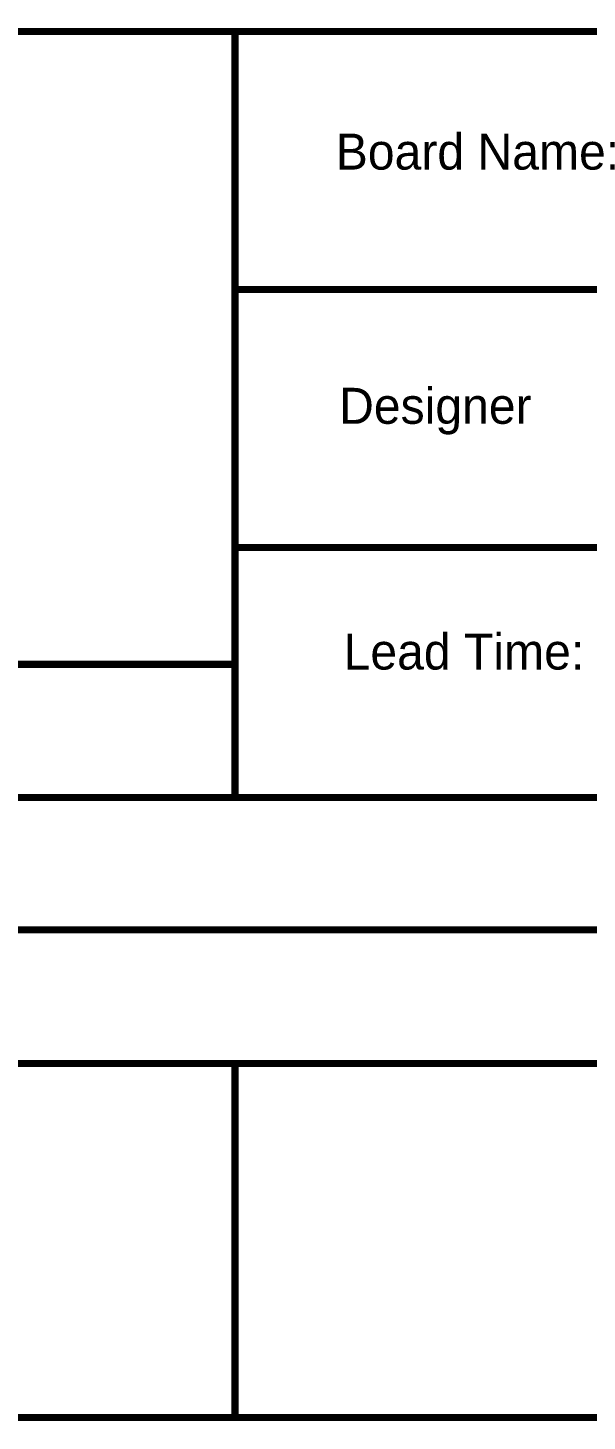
# Model space of a CAD drawing. Extents: x -2963 to -2452, y -1056 to -650.
# Drawn here: x -2641.3 to -2617.6, y -1055.5 to -996.5 of the extents above; entities that cross this region are included whole.
import ezdxf

# ---------------------------------------------------------------- set-up
doc = ezdxf.new("R2010")
doc.units = 0
doc.header["$MEASUREMENT"] = 0
doc.layers.add('DRILLDRAWING', color=1, linetype='CONTINUOUS')

msp = doc.modelspace()

# ---------------------------------------------------------------- linework, layer by layer
at = {"layer": 'DRILLDRAWING', "const_width": 0.3}
for points in [[(-2707.509, -996.633), (-2482.509, -996.633)], [(-2632.509, -1007.563), (-2632.509, -996.633)], [(-2632.509, -1029.084), (-2632.509, -996.633)], [(-2632.509, -1007.563), (-2482.509, -1007.563)], [(-2632.509, -1018.493), (-2632.509, -1007.563)], [(-2632.509, -1018.493), (-2482.509, -1018.493)], [(-2707.509, -1023.444), (-2632.509, -1023.444)], [(-2707.509, -1029.084), (-2632.509, -1029.084)], [(-2632.509, -1029.084), (-2482.509, -1029.084)], [(-2707.509, -1034.697), (-2482.509, -1034.697)], [(-2932.509, -1040.356), (-2482.539, -1040.356)], [(-2632.509, -1055.356), (-2632.509, -1040.356)], [(-2962.509, -1055.356), (-2452.523, -1055.356)]]:
    msp.add_lwpolyline(points, dxfattribs=at)
at = {"layer": 'DRILLDRAWING', "const_width": 0.15}
for points in [[(-2632.584, -996.633, 1), (-2632.434, -996.633, 1)], [(-2632.584, -996.633, 1), (-2632.434, -996.633, 1)], [(-2632.584, -1007.563, 1), (-2632.434, -1007.563, 1)], [(-2632.584, -1007.563, 1), (-2632.434, -1007.563, 1)], [(-2632.584, -1007.563, 1), (-2632.434, -1007.563, 1)], [(-2632.584, -1018.493, 1), (-2632.434, -1018.493, 1)], [(-2632.584, -1018.493, 1), (-2632.434, -1018.493, 1)], [(-2632.584, -1023.444, 1), (-2632.434, -1023.444, 1)], [(-2632.584, -1029.084, 1), (-2632.434, -1029.084, 1)], [(-2632.584, -1029.084, 1), (-2632.434, -1029.084, 1)], [(-2632.584, -1029.084, 1), (-2632.434, -1029.084, 1)], [(-2632.584, -1040.356, 1), (-2632.434, -1040.356, 1)], [(-2632.584, -1055.356, 1), (-2632.434, -1055.356, 1)]]:
    msp.add_lwpolyline(points, format="xyb", close=True, dxfattribs=at)

# ---------------------------------------------------------------- texts
at = {"layer": 'DRILLDRAWING'}
for s, p in [('Board Name: ', (-2628.242, -1002.487)), ('Designer', (-2628.099, -1013.256)), ('Lead Time:', (-2627.909, -1023.666))]:
    msp.add_text(s, height=1.524, dxfattribs=at).set_placement(p)

doc.saveas('drawing.dxf')
